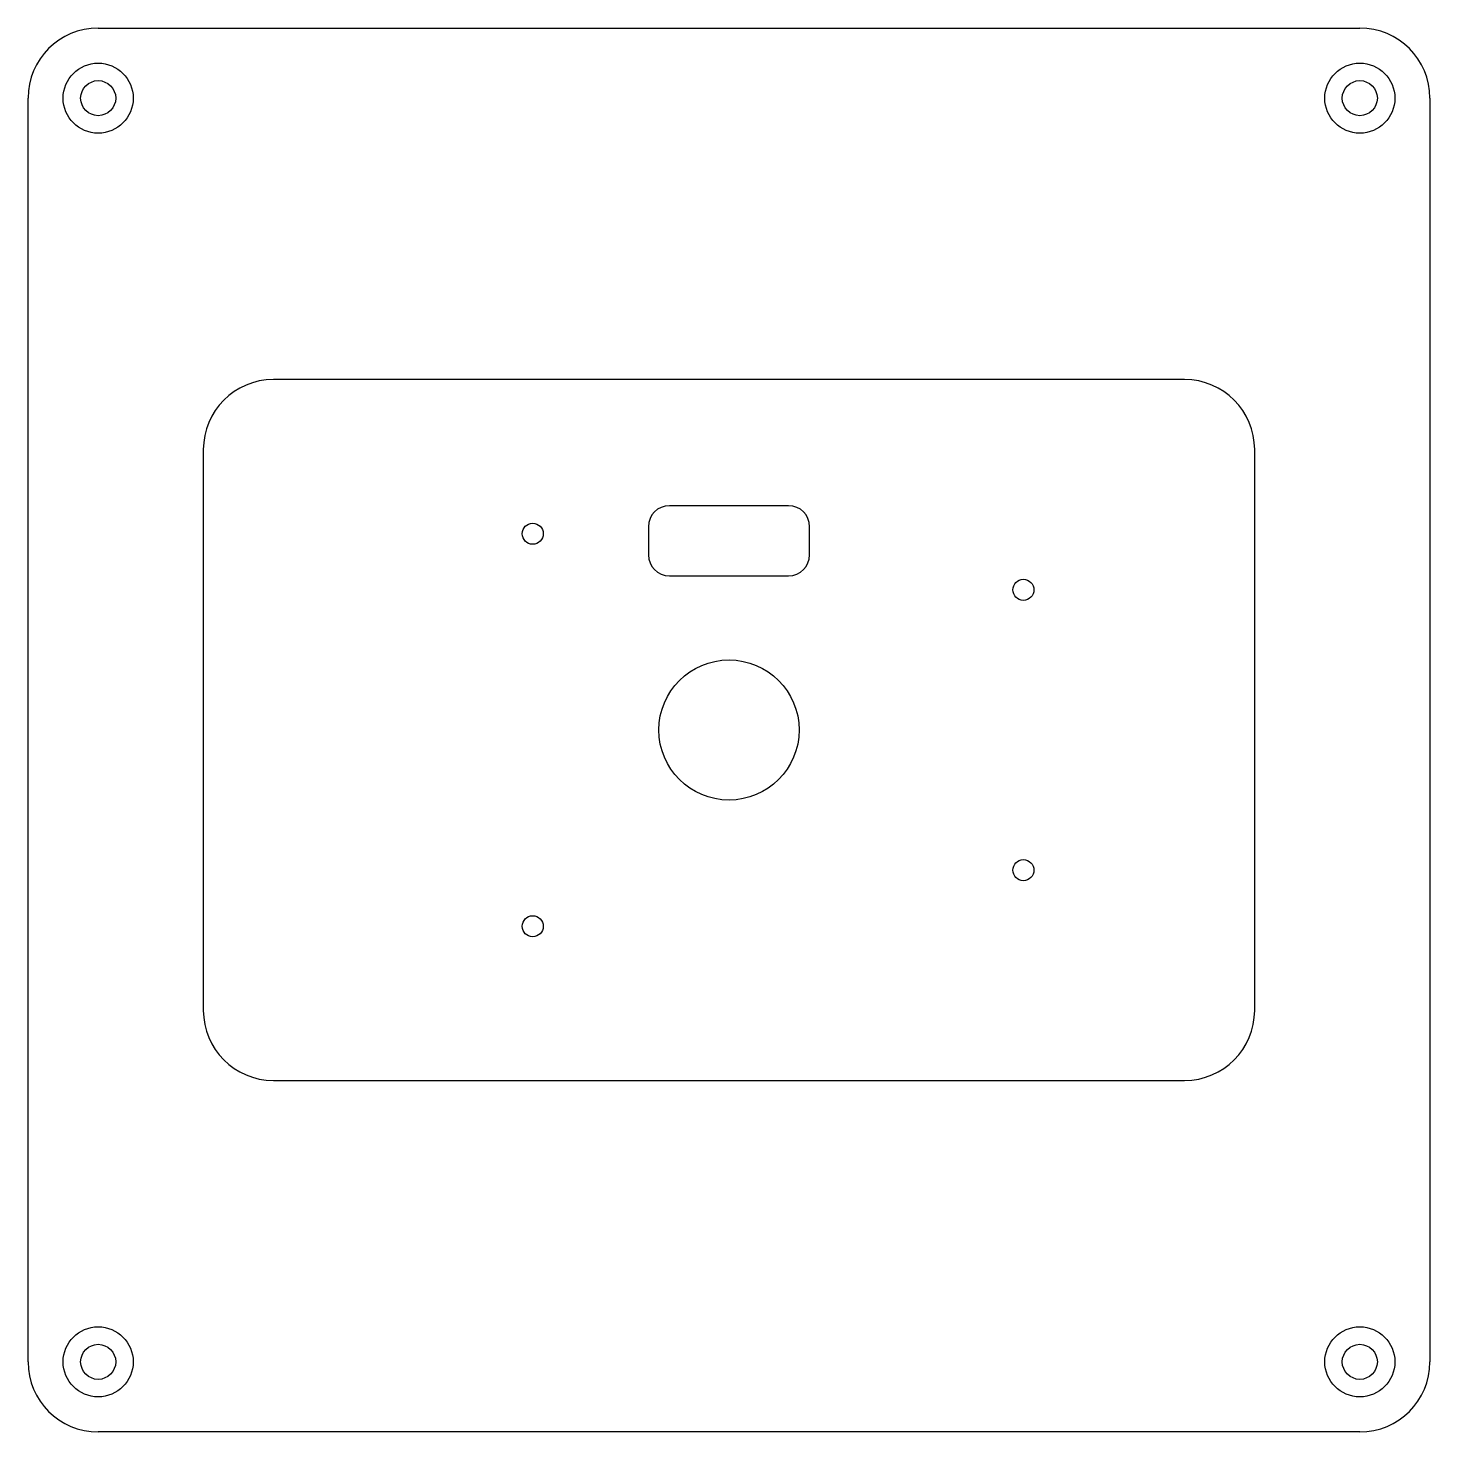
# Model space of a CAD drawing. Header units: millimetres. Extents: x -100 to 100, y -100 to 100.
import ezdxf

# ---------------------------------------------------------------- set-up
doc = ezdxf.new("R2010")
doc.units = ezdxf.units.MM

msp = doc.modelspace()

# ---------------------------------------------------------------- linework, layer by layer
at = {"color": 7, "linetype": 'Continuous', "lineweight": 25}
for p, q in [((-90, 100.15), (90, 100.15)), ((-100, -90.15), (-100, 90.15)), ((100, 90.15), (100, -90.15)), ((65, 50), (-65, 50)), ((-75, 40), (-75, -40)), ((75, -40), (75, 40)), ((8.5, 32), (-8.5, 32)), ((-11.5, 29), (-11.5, 25)), ((11.5, 25), (11.5, 29)), ((-8.5, 22), (8.5, 22)), ((-65, -50), (65, -50)), ((90, -100.15), (-90, -100.15))]:
    msp.add_line(p, q, dxfattribs=at)
for centre, radius in [((-90, 90.15), 5), ((90, 90.15), 5), ((-90, 90.15), 2.5), ((90, 90.15), 2.5), ((-28, 28), 1.5), ((42, 20), 1.5), ((0, 0), 10), ((42, -20), 1.5), ((-28, -28), 1.5), ((-90, -90.15), 5), ((90, -90.15), 5), ((-90, -90.15), 2.5), ((90, -90.15), 2.5)]:
    msp.add_circle(centre, radius, dxfattribs=at)
for centre, radius, start, end in [((-90, 90.15), 10, 90, 180), ((90, 90.15), 10, 0, 90), ((-65, 40), 10, 90, 180), ((65, 40), 10, 0, 90), ((-8.5, 29), 3, 90, 180), ((8.5, 29), 3, 0, 90), ((-8.5, 25), 3, 180, 270), ((8.5, 25), 3, 270, 0), ((-65, -40), 10, 180, 270), ((65, -40), 10, 270, 0), ((-90, -90.15), 10, 180, 270), ((90, -90.15), 10, 270, 0)]:
    msp.add_arc(centre, radius, start, end, dxfattribs=at)

doc.saveas('drawing.dxf')
